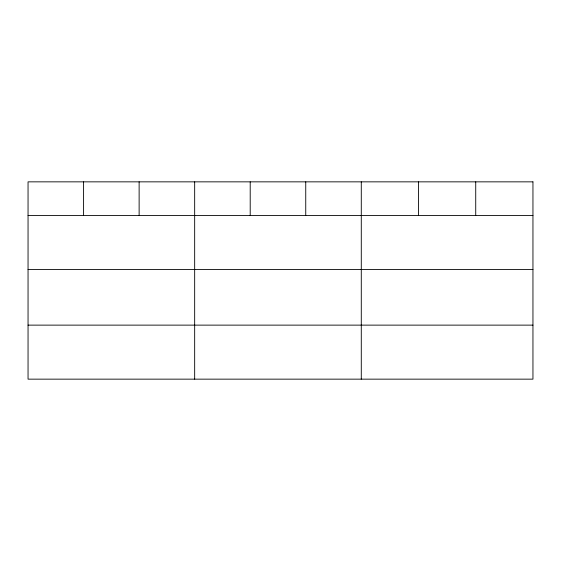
<?xml version="1.0" encoding="UTF-8"?>
<svg xmlns="http://www.w3.org/2000/svg" width="561" height="561" viewBox="0 0 561 561"><rect width="100%" height="100%" fill="white"/><g stroke="black" fill="none" stroke-linecap="round" stroke-linejoin="round"><path stroke-width="0.84" d="M28.05 215.452L532.95 215.452M28.05 269.476L532.95 269.476M28.05 325.128L532.95 325.128M475.728 181.848L475.728 215.452M418.506 181.848L418.506 215.452M361.284 181.848L361.284 379.152M305.745 181.848L305.745 215.452M250.206 181.848L250.206 215.452M194.667 181.848L194.667 379.152M139.128 181.848L139.128 215.452M83.589 181.848L83.589 215.452M532.95 181.848L28.05 181.848L28.05 379.152L532.95 379.152L532.95 181.848"/></g></svg>
